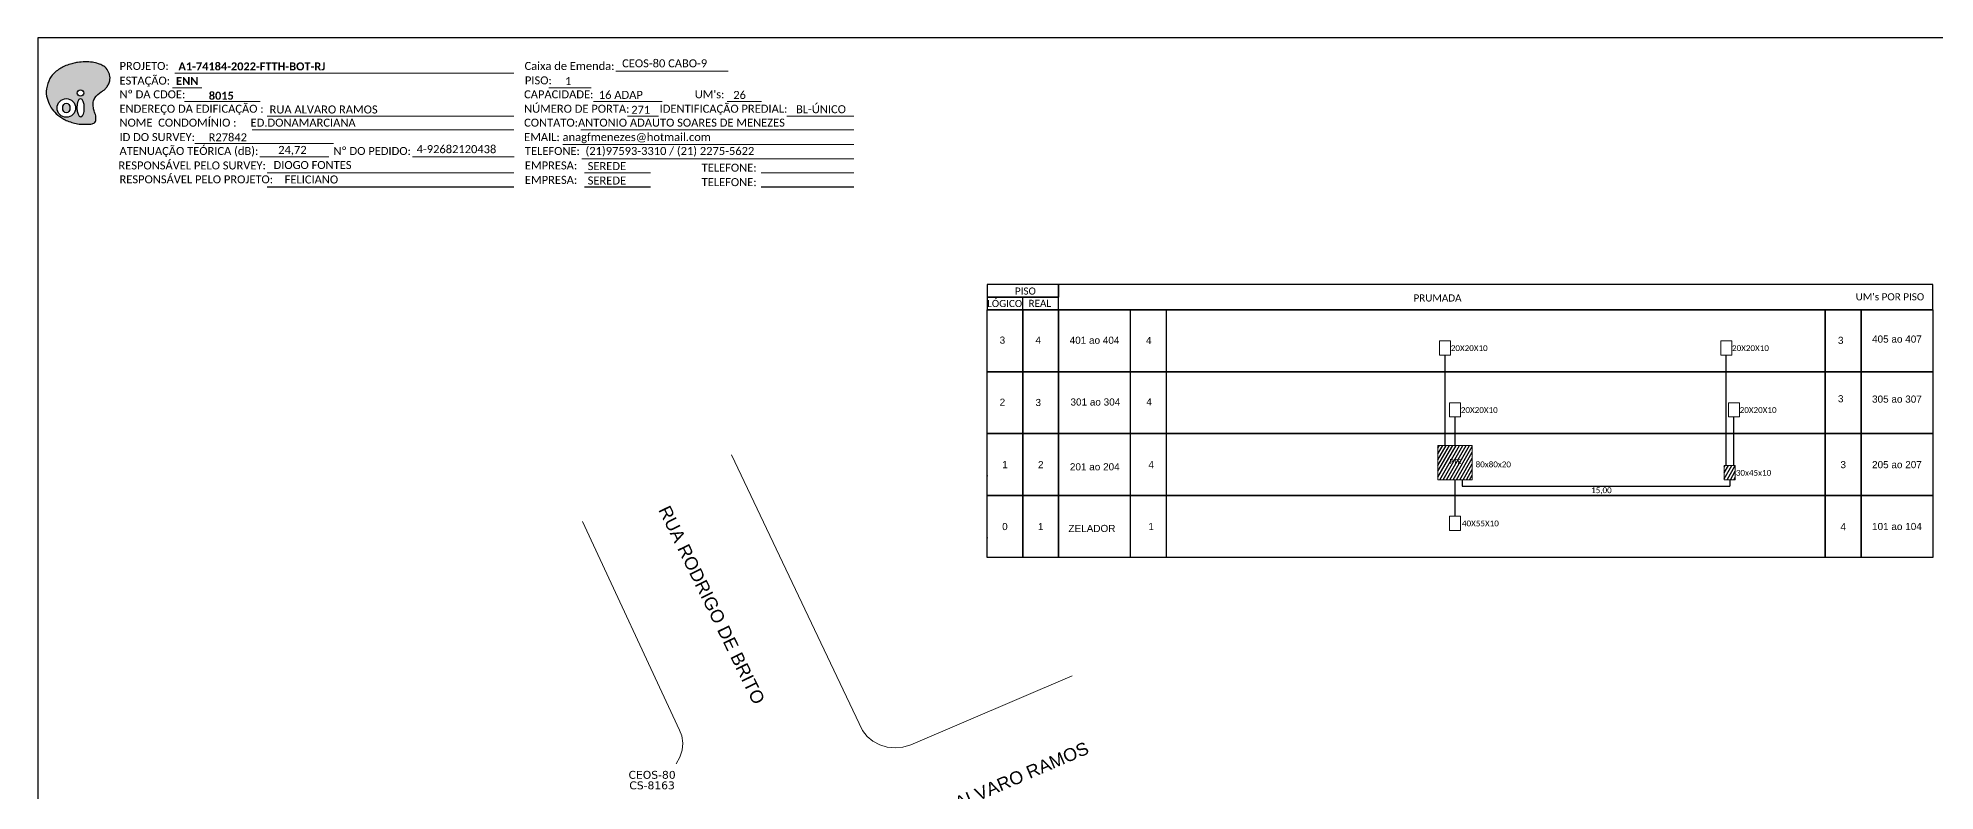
# Model space of a CAD drawing. Header units: metres. Extents: x -1477 to -636, y -54 to 540.
# Drawn here: x -1477 to -954, y 332 to 540 of the extents above; entities that cross this region are included whole.
import ezdxf
from ezdxf.enums import TextEntityAlignment as Align

# ---------------------------------------------------------------- set-up
doc = ezdxf.new("R2010")
doc.units = ezdxf.units.M
doc.layers.add('20.4-CEOS', color=1, linetype='Continuous')
doc.layers.add('Quadra', color=251, linetype='Continuous', lineweight=0)
doc.layers.add('Segmento Logradouro Texto', color=251, linetype='Continuous', lineweight=0)
doc.styles.add('ARIAL', font='arial.ttf')
doc.styles.add('DIGICADE', font='arial.ttf')
doc.styles.add('siredit', font='verdana.ttf')
doc.styles.add('WMF-Calibri0', font='calibri.ttf')
doc.styles.add('WMF-Calibri1', font='calibrib.ttf')

# ---------------------------------------------------------------- blocks, each defined once
blk = doc.blocks.new('OI')
h = blk.add_hatch(color=40)
edge = h.paths.add_edge_path()
edge.add_spline(control_points=[(4.35, -0.67), (3.92, -0.99), (3.26, -1.5), (2.81, -2.59), (2.9, -3.5), (3.06, -4.27), (3.31, -4.85), (3.37, -5.39), (3.4, -5.88), (3.2, -6.4), (2.54, -6.61), (1.65, -6.63), (0.55, -6.67), (-0.56, -6.42), (-1.61, -6.14), (-2.77, -5.61), (-3.92, -4.77), (-4.89, -3.7), (-5.34, -2.65), (-5.6, -1.94), (-5.85, -0.96), (-5.71, 0.47), (-5.1, 2.02), (-4.14, 3.02), (-3.3, 3.61), (-2.37, 4.16), (-1.36, 4.44), (-0.56, 4.7), (0.79, 4.85), (2.24, 4.97), (3.79, 4.57), (4.67, 4.21), (5.44, 3.65), (5.76, 2.99), (6.03, 2.21), (6.01, 1.46), (5.72, 0.64), (5.31, 0.08), (4.88, -0.38), (4.51, -0.55), (4.35, -0.67)], knot_values=[0, 0, 0, 0, 1.60434, 2.417191, 3.427595, 4.282808, 4.776746, 5.304182, 5.888771, 6.258406, 6.858137, 7.79129, 8.986195, 10.124242, 11.187857, 12.242908, 13.953784, 15.414161, 16.515391, 17.349188, 17.675853, 19.552021, 21.515531, 22.568638, 23.63245, 24.621084, 25.782718, 26.745347, 27.142653, 29.870543, 31.004649, 31.921532, 32.709589, 33.801391, 34.042471, 35.192333, 35.971461, 36.628871, 37.254359, 37.836911, 37.836911, 37.836911, 37.836911], degree=3, periodic=0)
h.paths.add_polyline_path([(1.13, -0.87, -1), (-0.04, -0.87, -1)], flags=16)
edge = h.paths.add_edge_path(flags=16)
edge.add_ellipse((0.56, -3.59), major_axis=(-0.02, 1.71), ratio=0.361305, start_angle=0, end_angle=360)
h.paths.add_polyline_path([(-0.36, -3.62, -1), (-3.8, -3.62, -1)], flags=16)
edge = h.paths.add_edge_path(flags=0)
edge.add_ellipse((-2.08, -3.62), major_axis=(0, 0.885), ratio=0.758294, start_angle=0, end_angle=360)
at = {"color": 40}
for centre, radius in [((-2.08, -3.62), 1.72), ((0.54, -0.87), 0.587)]:
    blk.add_circle(centre, radius, dxfattribs=at)
blk.add_ellipse((-2.08, -3.62), major_axis=(0, 0.885), ratio=0.758294, start_param=-3.141592653589792, end_param=3.141592653589792, dxfattribs=at)
blk.add_ellipse((0.56, -3.59), major_axis=(-0.02, 1.71), ratio=0.361305, dxfattribs=at)
at = {"color": 40, "start_tangent": (-0.800898, -0.598801), "end_tangent": (-0.800898, -0.598801)}
blk.add_spline([(4.35, -0.67), (3.2, -1.78), (2.9, -2.54), (2.92, -3.55), (3.12, -4.38), (3.28, -4.85), (3.37, -5.37), (3.35, -5.95), (3.2, -6.29), (2.66, -6.55), (1.73, -6.63), (0.54, -6.62), (-0.58, -6.41), (-1.6, -6.11), (-2.56, -5.67), (-3.95, -4.67), (-4.89, -3.56), (-5.37, -2.56), (-5.64, -1.78), (-5.72, -1.46), (-5.63, 0.42), (-4.84, 2.22), (-4.13, 2.99), (-3.27, 3.62), (-2.4, 4.09), (-1.3, 4.47), (-0.37, 4.72), (0.02, 4.77), (2.75, 4.8), (3.85, 4.53), (4.69, 4.16), (5.31, 3.68), (5.85, 2.73), (5.93, 2.5), (5.94, 1.35), (5.67, 0.62), (5.29, 0.08), (4.84, -0.36), (4.35, -0.67)], degree=3, dxfattribs=at)

msp = doc.modelspace()

# ---------------------------------------------------------------- hatches: boundary and pattern name
h = msp.add_hatch()
h.set_pattern_fill('ANSI31', color=1, scale=0.25, angle=15, style=0)
h.set_pattern_definition([(60, (-28.7382, 28.2532), (-0.68740766, 0.396875), [])])
h.paths.add_polyline_path([(-1081.5, 427.6), (-1090.94, 427.6), (-1090.94, 418.16), (-1081.5, 418.16)])
h.paths.add_polyline_path([(-1087.93, 422.12), (-1084.13, 422.12), (-1084.13, 424.2), (-1087.93, 424.2)], flags=24)
h = msp.add_hatch()
h.set_pattern_fill('ANSI31', color=1, scale=0.25, angle=15, style=0)
h.set_pattern_definition([(60, (0, -30.6154), (-0.68740766, 0.396875), [])])
h.paths.add_polyline_path([(-1011.44, 422.08), (-1011.98, 422.08), (-1011.98, 418.16), (-1008.97, 418.16), (-1008.97, 422.08)])
h.paths.add_polyline_path([(-1009.07, 418.84), (-998.64, 418.84), (-998.64, 421.28), (-1009.07, 421.28)], flags=9)

# ---------------------------------------------------------------- linework, layer by layer
at = {"color": 7}
msp.add_lwpolyline([(-1477.01, -54.05), (-636.01, -54.05), (-636.01, 539.95), (-1477.01, 539.95)], close=True, dxfattribs=at)
at = {"lineweight": 0}
for points in [[(-1439.26, 530.21), (-1345.75, 530.21)], [(-1317.64, 530.81), (-1286.71, 530.81)], [(-1439.89, 526.17), (-1431.83, 526.17)], [(-1336.16, 526.23), (-1324.49, 526.23)], [(-1413.76, 518.41), (-1345.75, 518.41)], [(-1323.79, 522.4), (-1304.85, 522.4)], [(-1417.96, 514.58), (-1345.75, 514.58)], [(-1327.34, 514.58), (-1251.98, 514.58)], [(-1433.76, 510.81), (-1395.55, 510.81)], [(-1332.31, 510.6), (-1251.98, 510.6)], [(-1327.03, 506.61), (-1251.98, 506.61)]]:
    msp.add_lwpolyline(points, dxfattribs=at)
at = {"color": 7, "lineweight": 0}
for points in [[(-1436.62, 522.4), (-1415.73, 522.4)], [(-1314.45, 518.41), (-1305.91, 518.41)], [(-1286.94, 522.4), (-1277.5, 522.4)], [(-1270.52, 518.41), (-1252.02, 518.41)], [(-1415.87, 507.16), (-1396.78, 507.16)], [(-1413.76, 502.78), (-1345.75, 502.78)], [(-1373.74, 507.16), (-1345.72, 507.16)], [(-1326.29, 502.78), (-1308.07, 502.78)], [(-1277.54, 502.78), (-1251.98, 502.78)]]:
    msp.add_lwpolyline(points, dxfattribs=at)
at = {"color": 7}
for points in [[(-1413.76, 498.89), (-1345.75, 498.89)], [(-1326.29, 498.89), (-1308.07, 498.89)], [(-1277.54, 498.89), (-1251.98, 498.89)]]:
    msp.add_lwpolyline(points, dxfattribs=at)
for points in [[(-1215.3, 468.5), (-1195.55, 468.5), (-1195.55, 472.01), (-1215.3, 472.01)], [(-1215.3, 464.99), (-1195.55, 464.99), (-1195.55, 468.5), (-1215.3, 468.5)], [(-1215.3, 464.99), (-1205.42, 464.99), (-1205.42, 447.92), (-1215.3, 447.92)], [(-1205.42, 464.99), (-1195.55, 464.99), (-1195.55, 447.92), (-1205.42, 447.92)], [(-1195.55, 464.99), (-984.13, 464.99), (-984.13, 447.92), (-1195.55, 447.92)], [(-984.13, 464.99), (-974.26, 464.99), (-974.26, 447.92), (-984.13, 447.92)], [(-974.26, 464.99), (-954.5, 464.99), (-954.5, 447.92), (-974.26, 447.92)], [(-1215.3, 447.92), (-1205.42, 447.92), (-1205.42, 430.86), (-1215.3, 430.86)], [(-1205.42, 447.92), (-1195.55, 447.92), (-1195.55, 430.86), (-1205.42, 430.86)], [(-1195.55, 447.92), (-984.13, 447.92), (-984.13, 430.86), (-1195.55, 430.86)], [(-984.13, 447.92), (-974.26, 447.92), (-974.26, 430.86), (-984.13, 430.86)], [(-974.26, 447.92), (-954.5, 447.92), (-954.5, 430.86), (-974.26, 430.86)], [(-1215.3, 430.86), (-1205.42, 430.86), (-1205.42, 413.79), (-1215.3, 413.79)], [(-1205.42, 430.86), (-1195.55, 430.86), (-1195.55, 413.79), (-1205.42, 413.79)], [(-1195.55, 430.86), (-984.13, 430.86), (-984.13, 413.79), (-1195.55, 413.79)], [(-984.13, 430.86), (-974.26, 430.86), (-974.26, 413.79), (-984.13, 413.79)], [(-974.26, 430.86), (-954.5, 430.86), (-954.5, 413.79), (-974.26, 413.79)], [(-1215.3, 413.79), (-1205.42, 413.79), (-1205.42, 396.72), (-1215.3, 396.72)], [(-1205.42, 413.79), (-1195.55, 413.79), (-1195.55, 396.72), (-1205.42, 396.72)], [(-1195.55, 413.79), (-984.13, 413.79), (-984.13, 396.72), (-1195.55, 396.72)], [(-984.13, 413.79), (-974.26, 413.79), (-974.26, 396.72), (-984.13, 396.72)], [(-974.26, 413.79), (-954.5, 413.79), (-954.5, 396.72), (-974.26, 396.72)]]:
    msp.add_lwpolyline(points, close=True)
for points in [[(-954.5, 472.01), (-1195.55, 472.01), (-1195.55, 472.01), (-1195.55, 468.5)], [(-954.5, 464.99), (-954.5, 472.01)], [(-1205.42, 464.99), (-1205.42, 468.5)], [(-1215.3, 464.99), (-1205.42, 464.99)], [(-1205.42, 464.99), (-1215.3, 464.99)], [(-1205.42, 464.99), (-1215.3, 464.99)], [(-1205.42, 464.99), (-1195.55, 464.99)], [(-1195.55, 464.99), (-1205.42, 464.99)], [(-1195.55, 464.99), (-986.48, 464.99)], [(-984.13, 464.99), (-1195.55, 464.99)], [(-984.13, 464.99), (-1195.55, 464.99)], [(-1175.79, 464.99), (-1175.79, 396.72)], [(-1175.79, 464.99), (-1175.79, 413.79)], [(-1175.79, 464.99), (-1175.79, 430.86)], [(-1175.79, 464.99), (-1175.79, 430.86)], [(-1175.79, 464.99), (-1175.79, 447.92)], [(-1175.79, 464.99), (-1175.79, 447.92)], [(-1165.92, 464.99), (-1165.92, 396.72)], [(-1165.92, 464.99), (-1165.92, 413.79)], [(-1165.92, 464.99), (-1165.92, 430.86)], [(-974.26, 464.99), (-984.13, 464.99)], [(-974.26, 464.99), (-984.13, 464.99)], [(-954.5, 464.99), (-974.26, 464.99)], [(-954.5, 464.99), (-974.26, 464.99)], [(-1086.22, 418.16), (-1086.22, 418.16)]]:
    msp.add_lwpolyline(points)
at = {"color": 0, "lineweight": 0}
for points in [[(-1090.5, 456.46), (-1087.48, 456.46), (-1087.48, 452.53), (-1090.5, 452.53)], [(-1012.95, 456.46), (-1009.93, 456.46), (-1009.93, 452.53), (-1012.95, 452.53)], [(-1087.73, 439.39), (-1084.71, 439.39), (-1084.71, 435.46), (-1087.73, 435.46)], [(-1010.83, 439.39), (-1007.81, 439.39), (-1007.81, 435.46), (-1010.83, 435.46)], [(-1087.73, 408.12), (-1084.71, 408.12), (-1084.71, 404.2), (-1087.73, 404.2)]]:
    msp.add_lwpolyline(points, close=True, dxfattribs=at)
at = {"color": 3}
for points in [[(-1088.99, 427.6), (-1088.99, 452.53)], [(-1011.44, 422.08), (-1011.44, 452.53)], [(-1086.22, 427.6), (-1086.22, 435.46)], [(-1009.32, 422.08), (-1009.32, 435.46)], [(-1086.22, 408.12), (-1086.22, 418.16)], [(-1084.24, 418.16), (-1084.24, 416.41), (-1010.48, 416.41)], [(-1010.48, 418.16), (-1010.48, 416.41)]]:
    msp.add_lwpolyline(points, dxfattribs=at)
at = {"color": 1, "lineweight": 0}
for points in [[(-1090.94, 427.6), (-1081.5, 427.6), (-1081.5, 418.16), (-1090.94, 418.16)], [(-1011.98, 422.08), (-1008.97, 422.08), (-1008.97, 418.16), (-1011.98, 418.16)]]:
    msp.add_lwpolyline(points, close=True, dxfattribs=at)
for p in [(-1215.3, 419.22), (-1215.3, 402.16)]:
    msp.add_point(p)
at = {"layer": 'Quadra', "color": 4}
for points in [[(-1285.76, 425.01), (-1249.62, 349.05), (-1248.35, 347.4), (-1246.75, 346.08), (-1244.87, 345.05), (-1242.83, 344.43), (-1240.65, 344.2), (-1238.52, 344.42), (-1236.28, 345.08), (-1191.8, 364.1)], [(-1301.04, 339.87), (-1299.99, 341.64), (-1299.4, 343.56), (-1299.22, 345.54), (-1299.49, 347.52), (-1300.06, 349.14), (-1326.89, 406.63)]]:
    msp.add_lwpolyline(points, dxfattribs=at)

# ---------------------------------------------------------------- block references
at = {"color": 7, "xscale": 1.49406021558643, "yscale": 1.494060215586408, "zscale": 1.494060215586409, "rotation": 0.1532896023948971}
msp.add_blockref('OI', (-1466.09, 526.06), dxfattribs=at)

# ---------------------------------------------------------------- texts
for s, height, style, p in [('CEOS-80 CABO-9', 2.2064, 'WMF-Calibri0', (-1315.92, 531.85)), ('ENN', 2.206, 'WMF-Calibri1', (-1438.91, 526.98)), ('A1-74184-2022-FTTH-BOT-RJ', 2.2064, 'WMF-Calibri1', (-1438.28, 531.01)), ('1', 2.21, 'WMF-Calibri0', (-1331.66, 526.96)), ('16 ADAP', 2.206, 'WMF-Calibri0', (-1322.34, 523.16)), ('RUA ALVARO RAMOS', 2.2064, 'WMF-Calibri0', (-1413.13, 519.13)), ('     PISO', 1.963, 'WMF-Calibri0', (-1211.06, 469.19)), ('  LÓGICO', 1.963, 'WMF-Calibri0', (-1216.65, 465.76)), ('    REAL', 1.963, 'WMF-Calibri0', (-1206.61, 465.8)), ('PRUMADA', 1.963, 'WMF-Calibri0', (-1097.69, 467.29)), ("UM's POR PISO", 1.9629, 'WMF-Calibri0', (-975.74, 467.61)), ('20X20X10', 1.6, 'WMF-Calibri0', (-1087.41, 453.63)), ('20X20X10', 1.6, 'WMF-Calibri0', (-1009.86, 453.63)), ('20X20X10', 1.6, 'WMF-Calibri0', (-1084.64, 436.57)), ('20X20X10', 1.6, 'WMF-Calibri0', (-1007.74, 436.57)), ('PTR', 1.384, 'WMF-Calibri0', (-1087.77, 422.47)), ('80x80x20', 1.6, 'WMF-Calibri0', (-1080.56, 421.58)), ('30x45x10', 1.6, 'WMF-Calibri0', (-1008.8, 419.26)), ('15,00', 1.6, 'WMF-Calibri0', (-1048.71, 414.46)), ('40X55X10', 1.6, 'WMF-Calibri0', (-1084.33, 405.3))]:
    msp.add_text(s, height=height, dxfattribs=dict(style=style)).set_placement(p)
at = {"lineweight": 0, "style": 'WMF-Calibri0'}
for s, height, p in [('ESTAÇÃO:', 2.206, (-1454.52, 527.09)), ('PROJETO:', 2.206, (-1454.52, 531.13)), ('Caixa de Emenda:', 2.2064, (-1342.82, 531.13)), ('PISO:', 2.206, (-1342.73, 527.15)), ('CAPACIDADE:', 2.2064, (-1342.95, 523.31)), ('ENDEREÇO DA EDIFICAÇÃO :', 2.2064, (-1454.52, 519.33)), ('NOME  CONDOMÍNIO :     ED.DONAMARCIANA', 2.2064, (-1454.52, 515.5)), ('ID DO SURVEY:', 2.2064, (-1454.52, 511.52)), ('R27842', 2.206, (-1429.95, 511.46)), ('CONTATO:ANTONIO ADAUTO SOARES DE MENEZES', 2.2064, (-1342.95, 515.5)), ('EMAIL: anagfmenezes@hotmail.com', 2.2064, (-1342.95, 511.52)), ('ATENUAÇÃO TEÓRICA (dB):', 2.2064, (-1454.52, 507.69)), ('      24,72', 2.2064, (-1415.41, 507.98)), ('TELEFONE:  (21)97593-3310 / (21) 2275-5622', 2.2064, (-1342.73, 507.69))]:
    msp.add_text(s, height=height, dxfattribs=at).set_placement(p)
at = {"color": 7, "lineweight": 0, "style": 'WMF-Calibri0'}
for s, height, p in [('Nº DA CDOE:', 2.2064, (-1454.52, 523.31)), ("UM's:", 2.206, (-1295.88, 523.31)), ('NÚMERO DE PORTA:', 2.2064, (-1342.95, 519.33)), ('IDENTIFICAÇÃO PREDIAL:', 2.2064, (-1305.58, 519.33)), ('Nº DO PEDIDO:', 2.2064, (-1395.54, 507.69)), ('RESPONSÁVEL PELO SURVEY:', 2.2064, (-1454.82, 503.7)), ('RESPONSÁVEL PELO PROJETO:', 2.2064, (-1454.52, 499.87)), ('DIOGO FONTES', 2.2064, (-1412.04, 503.82)), ('EMPRESA:', 2.206, (-1342.73, 503.7)), ('TELEFONE:  ', 2.2064, (-1293.99, 503.08)), ('FELICIANO', 2.206, (-1408.98, 499.83)), ('EMPRESA:', 2.206, (-1342.73, 499.72)), ('TELEFONE:  ', 2.2064, (-1293.99, 499.1))]:
    msp.add_text(s, height=height, dxfattribs=at).set_placement(p)
at = {"color": 7, "style": 'WMF-Calibri1'}
msp.add_text('8015', height=2.206, dxfattribs=at).set_placement((-1426.45, 522.93), align=Align.CENTER)
at = {"color": 7, "style": 'WMF-Calibri0'}
for s, height, p in [('26', 2.206, (-1285.27, 523.13)), ('271', 2.206, (-1313.4, 519.04)), ('BL-ÚNICO', 2.206, (-1267.97, 519.2)), ('4-92682120438', 2.2064, (-1372.58, 508.19)), ('SEREDE', 2.206, (-1325.42, 503.52)), ('SEREDE', 2.206, (-1325.42, 499.54))]:
    msp.add_text(s, height=height, dxfattribs=at).set_placement(p)
at = {"style": 'ARIAL'}
for s, height, p in [('3', 1.96, (-1211.05, 456.65)), ('4', 1.96, (-1201.17, 456.65)), ('401 ao 404', 1.963, (-1185.65, 456.61)), ('4', 1.96, (-1170.71, 456.55)), ('3', 1.96, (-979.88, 456.58)), ('405 ao 407', 1.963, (-964.38, 456.94)), ('2', 1.96, (-1211.05, 439.54)), ('3', 1.96, (-1201.17, 439.46)), ('301 ao 304', 1.963, (-1185.42, 439.59)), ('4', 1.96, (-1170.6, 439.62)), ('3', 1.96, (-979.88, 440.48)), ('305 ao 307', 1.963, (-964.38, 440.39)), ('1', 1.96, (-1210.36, 422.32)), ('2', 1.96, (-1200.48, 422.32)), ('201 ao 204', 1.963, (-1185.58, 421.72)), ('4', 1.96, (-1170.03, 422.32)), ('3', 1.96, (-979.19, 422.32)), ('205 ao 207', 1.963, (-964.38, 422.32)), ('0', 1.96, (-1210.36, 405.25)), ('1', 1.96, (-1200.48, 405.25)), ('ZELADOR', 1.963, (-1186.36, 404.73)), ('1', 1.96, (-1170.03, 405.25)), ('4', 1.96, (-979.19, 405.21)), ('101 ao 104', 1.963, (-964.38, 405.27))]:
    msp.add_text(s, height=height, dxfattribs=at).set_placement(p, align=Align.MIDDLE_CENTER)
at = {"layer": '20.4-CEOS', "color": 5, "style": 'siredit'}
for s, p in [('CEOS-80', (-1307.66, 337.88)), ('CS-8163', (-1307.66, 334.98))]:
    msp.add_text(s, height=2.16, dxfattribs=at).set_placement(p, align=Align.TOP_CENTER)
at = {"layer": 'Segmento Logradouro Texto', "color": 5, "linetype": 'Continuous', "char_height": 3.5381, "attachment_point": 1, "style": 'DIGICADE'}
for s, insert, width, rotation in [('RUA RODRIGO DE BRITO', (-1302.82, 411.42), 61.1248, 296.0859), ('RUA ALVARO RAMOS', (-1235.45, 325.78), 52.3448, 23.2696)]:
    msp.add_mtext(s, dxfattribs=dict(at, insert=insert, width=width, rotation=rotation))

doc.saveas('drawing.dxf')
